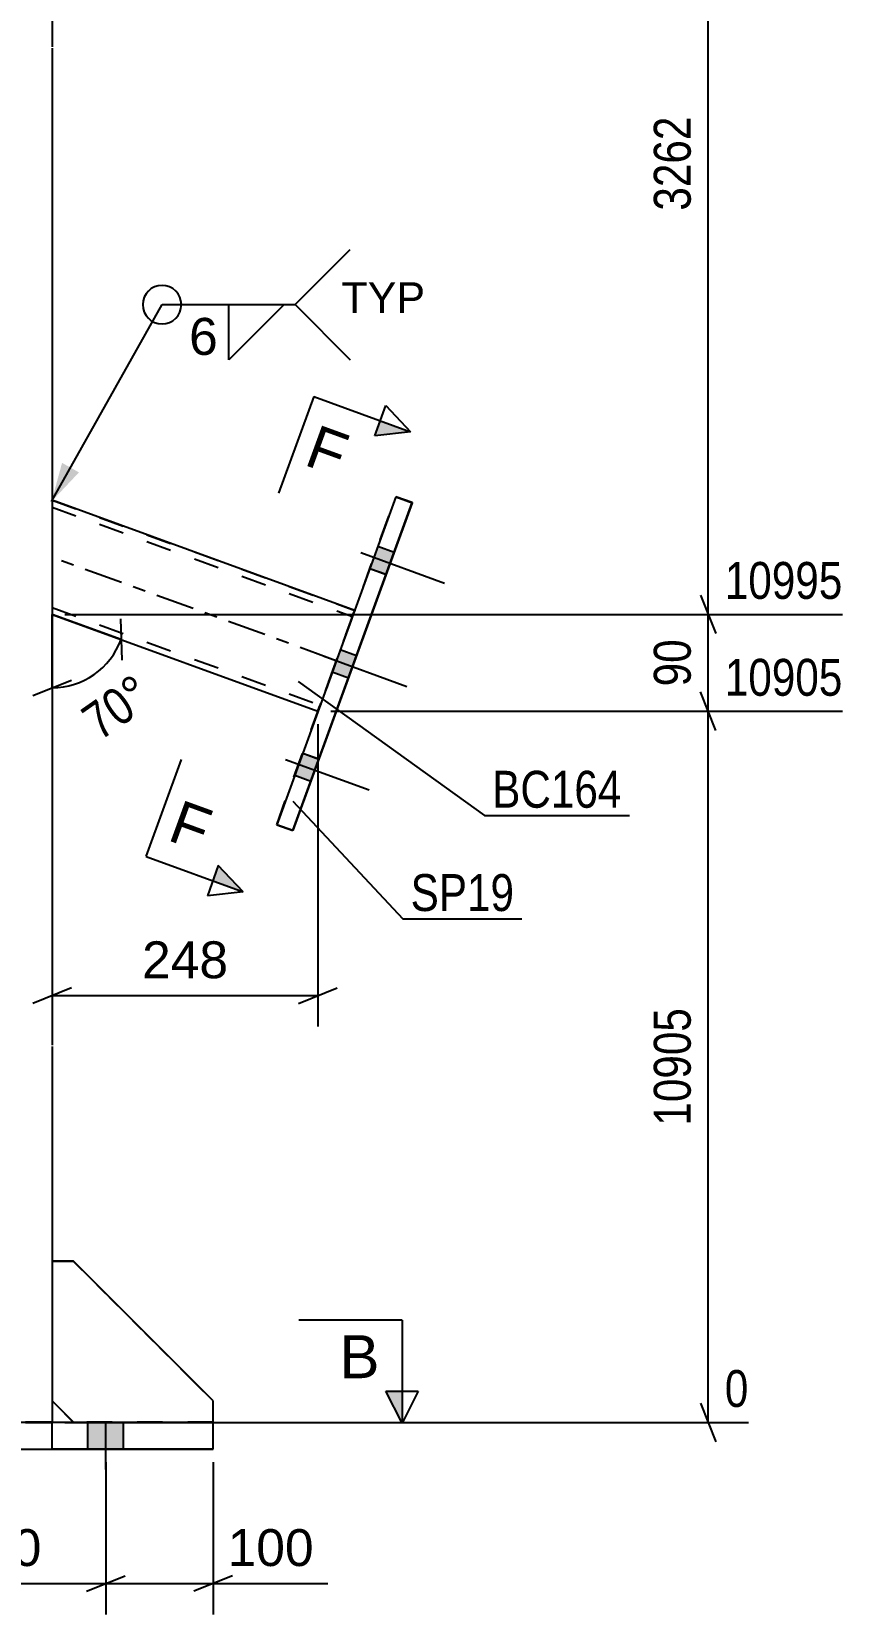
# Model space of a CAD drawing. Header units: millimetres. Extents: x -130 to 464, y -182 to 238.
# Drawn here: x 223 to 286.6, y -14.9 to 108 of the extents above; entities that cross this region are included whole.
import ezdxf

# ---------------------------------------------------------------- set-up
doc = ezdxf.new("R2010")
doc.units = ezdxf.units.MM
doc.linetypes.add('DXK_LINE_DOT2', pattern=[3.9198, 1.9599, -1.9599])
doc.linetypes.add('DXK_LINE_DOT3', pattern=[5.9187, 2.979, -0.9799, 0.9799, -0.9799])
doc.styles.add('Arial', font='ARIAL.TTF', dxfattribs={"height": 0.2})
doc.styles.add('Arial Narrow', font='ARIALN.TTF', dxfattribs={"height": 0.2})

# ---------------------------------------------------------------- blocks, each defined once
blk = doc.blocks.new('Part-284928763-3043 - 3036')
at = {"color": 7, "linetype": 'DXK_LINE_DOT2'}
for p, q in [((226.26, 12.49), (224.59, 12.49)), ((224.59, 12.49), (224.59, 1.66)), ((226.26, 12.49), (224.59, 12.49)), ((237.09, 1.66), (226.26, 12.49)), ((226.26, 12.49), (226.26, 12.49)), ((226.26, 12.49), (237.09, 1.66)), ((226.26, -0.01), (224.59, 1.66)), ((237.09, -0.01), (237.09, 1.66)), ((226.26, -0.01), (226.25, 0)), ((226.26, -0.01), (237.09, -0.01)), ((226.26, -0.01), (226.26, -0.01)), ((226.26, -0.01), (237.09, -0.01))]:
    blk.add_line(p, q, dxfattribs=at)
at = {"color": 2, "linetype": 'Continuous'}
blk.add_line((226.25, 0), (224.59, 1.66), dxfattribs=at)
blk = doc.blocks.new('Part-284928763-3059 - 3036')
at = {"color": 2, "linetype": 'Continuous'}
for p, q in [((170.43, 0), (182.93, 0)), ((170.43, -2.08), (170.43, 0)), ((182.93, 0), (224.59, 0)), ((182.93, -2.08), (182.93, 0)), ((224.59, 0), (237.09, 0)), ((224.59, -2.08), (224.59, 0)), ((237.09, -2.08), (237.09, 0)), ((170.43, -2.08), (182.93, -2.08)), ((170.43, -2.08), (170.43, -2.09)), ((170.43, -2.09), (170.43, -2.08)), ((170.43, -2.09), (182.93, -2.09)), ((182.93, -2.08), (224.59, -2.08)), ((182.93, -2.09), (224.59, -2.09)), ((237.09, -2.08), (224.59, -2.08)), ((224.59, -2.09), (237.09, -2.09)), ((237.09, -2.09), (237.09, -2.08)), ((237.09, -2.09), (237.09, -2.08))]:
    blk.add_line(p, q, dxfattribs=at)
at = {"color": 7, "linetype": 'DXK_LINE_DOT2'}
for p, q in [((170.43, -0.01), (170.43, 0)), ((182.93, -0.01), (170.43, -0.01)), ((224.59, -0.01), (182.93, -0.01)), ((237.09, -0.01), (224.59, -0.01)), ((182.93, -2.09), (182.93, -2.08)), ((224.59, -2.08), (224.59, -2.09))]:
    blk.add_line(p, q, dxfattribs=at)
blk = doc.blocks.new('Part-284928763-3117 - 3036')
at = {"color": 2, "linetype": 'Continuous'}
for p, q in [((226.26, 12.5), (224.59, 12.5)), ((224.59, 12.5), (224.59, 1.67)), ((237.09, 1.67), (226.26, 12.5)), ((226.26, 12.5), (226.26, 12.5)), ((226.26, 0), (224.59, 1.67)), ((237.09, 0), (237.09, 1.67))]:
    blk.add_line(p, q, dxfattribs=at)
at = {"color": 7, "linetype": 'DXK_LINE_DOT2'}
for p, q in [((226.26, 12.5), (224.59, 12.5)), ((226.26, 12.5), (237.09, 1.67)), ((226.26, 0), (224.59, 1.67)), ((226.26, 0), (226.26, 0)), ((226.26, 0), (237.09, 0)), ((226.26, 0), (226.26, 0)), ((237.09, 0), (226.26, 0)), ((237.09, 0), (237.09, 0)), ((237.09, 0), (237.09, 0))]:
    blk.add_line(p, q, dxfattribs=at)
blk = doc.blocks.new('Part-284928763-3183 - 3036')
at = {"color": 2, "linetype": 'Continuous'}
for p, q in [((251.29, 71.84), (242.03, 46.39)), ((243.28, 45.94), (252.54, 71.39)), ((252.54, 71.38), (243.28, 45.93)), ((252.54, 71.39), (251.29, 71.84)), ((252.54, 71.39), (252.54, 71.38)), ((252.54, 71.38), (252.54, 71.38)), ((242.03, 46.39), (243.28, 45.94)), ((242.03, 46.39), (242.03, 46.39)), ((243.28, 45.93), (242.03, 46.39)), ((242.03, 46.39), (242.03, 46.39)), ((243.28, 45.94), (243.28, 45.93))]:
    blk.add_line(p, q, dxfattribs=at)
at = {"color": 7, "linetype": 'DXK_LINE_DOT2'}
for p, q in [((242.03, 46.39), (251.29, 71.84)), ((251.29, 71.84), (251.29, 71.84)), ((251.29, 71.84), (252.54, 71.38))]:
    blk.add_line(p, q, dxfattribs=at)
blk = doc.blocks.new('Bolt-284928763-3121 - 3036')
at = {"linetype": 'Continuous'}
for points in [[(249.89, 68.01), (249.27, 66.28), (250.52, 65.83), (251.15, 67.55)], [(249.89, 68), (249.27, 66.28), (250.52, 65.82), (251.15, 67.55)], [(249.89, 68), (249.27, 66.28), (250.52, 65.83), (251.15, 67.55)], [(246.97, 59.98), (246.35, 58.25), (247.6, 57.8), (248.23, 59.52)], [(246.97, 59.98), (246.35, 58.26), (247.6, 57.8), (248.23, 59.52)], [(244.05, 51.95), (243.43, 50.23), (244.68, 49.77), (245.3, 51.49)], [(244.05, 51.95), (243.43, 50.23), (244.68, 49.77), (245.3, 51.5)], [(244.05, 51.95), (243.43, 50.23), (244.68, 49.77), (245.3, 51.5)]]:
    blk.add_hatch(color=1, dxfattribs=at).paths.add_polyline_path(points)
at = {"color": 1, "linetype": 'Continuous'}
for p, q in [((249.89, 68.01), (251.15, 67.55)), ((249.89, 68), (251.15, 67.55)), ((249.89, 68), (251.15, 67.55)), ((248.56, 67.52), (255.06, 65.15)), ((248.56, 67.51), (255.06, 65.15)), ((248.56, 67.51), (255.06, 65.15)), ((249.27, 66.28), (250.52, 65.82)), ((249.27, 66.28), (250.52, 65.83)), ((249.27, 66.28), (250.52, 65.83)), ((245.64, 59.49), (252.14, 57.12)), ((245.64, 59.49), (252.14, 57.12)), ((246.97, 59.98), (248.23, 59.52)), ((246.97, 59.98), (248.23, 59.52)), ((246.35, 58.26), (247.6, 57.8)), ((246.35, 58.25), (247.6, 57.8)), ((244.05, 51.95), (245.3, 51.49)), ((244.05, 51.95), (245.3, 51.5)), ((244.05, 51.95), (245.3, 51.5)), ((242.72, 51.46), (249.22, 49.09)), ((242.72, 51.46), (249.22, 49.1)), ((242.72, 51.46), (249.22, 49.1)), ((243.43, 50.23), (244.68, 49.77)), ((243.43, 50.23), (244.68, 49.77)), ((243.43, 50.23), (244.68, 49.77))]:
    blk.add_line(p, q, dxfattribs=at)
blk = doc.blocks.new('Bolt-284928763-3122 - 3036')
at = {"linetype": 'Continuous'}
for points in [[(194.05, -2.08), (196.8, -2.08), (196.8, 0), (194.05, 0)], [(210.72, -2.08), (213.47, -2.08), (213.47, 0), (210.72, 0)], [(177.38, -2.09), (180.13, -2.09), (180.13, 0), (177.38, 0)], [(177.38, -2.09), (180.13, -2.09), (180.13, -0.01), (177.38, -0.01)], [(194.05, -2.09), (196.8, -2.09), (196.8, -0.01), (194.05, -0.01)], [(210.72, -2.09), (213.47, -2.09), (213.47, -0.01), (210.72, -0.01)], [(227.38, -2.09), (230.13, -2.09), (230.13, 0), (227.38, 0)], [(227.38, -2.09), (230.13, -2.09), (230.13, -0.01), (227.38, -0.01)]]:
    blk.add_hatch(color=1, dxfattribs=at).paths.add_polyline_path(points)
at = {"color": 1, "linetype": 'Continuous'}
for p, q in [((194.05, -2.08), (194.05, 0)), ((195.43, -3.67), (195.43, 0)), ((196.8, -2.08), (196.8, 0)), ((210.72, -2.08), (210.72, 0)), ((212.09, -3.67), (212.09, 0)), ((213.47, -2.08), (213.47, 0)), ((177.38, -2.09), (177.38, 0)), ((177.38, -2.09), (177.38, -0.01)), ((178.76, -3.67), (178.76, 0)), ((178.76, -3.67), (178.76, -0.01)), ((180.13, -2.09), (180.13, 0)), ((180.13, -2.09), (180.13, -0.01)), ((194.05, -2.09), (194.05, -0.01)), ((195.43, -3.68), (195.43, -0.01)), ((196.8, -2.09), (196.8, -0.01)), ((210.72, -2.09), (210.72, -0.01)), ((212.09, -3.68), (212.09, -0.01)), ((213.47, -2.09), (213.47, -0.01)), ((227.38, -2.09), (227.38, 0)), ((227.38, -2.09), (227.38, -0.01)), ((228.76, -3.67), (228.76, 0)), ((228.76, -3.67), (228.76, -0.01)), ((230.13, -2.09), (230.13, 0)), ((230.13, -2.09), (230.13, -0.01))]:
    blk.add_line(p, q, dxfattribs=at)
blk = doc.blocks.new('Part-284928763-3171 - 3036')
at = {"color": 2, "linetype": 'Continuous'}
for p, q in [((224.59, 156.07), (224.59, 106.78)), ((224.59, 106.68), (224.59, 29.27)), ((224.59, 29.17), (224.59, 12.5)), ((224.59, 1.67), (224.59, 0))]:
    blk.add_line(p, q, dxfattribs=at)
at = {"color": 7, "linetype": 'DXK_LINE_DOT2'}
for p, q in [((224.59, 12.5), (224.59, 1.67)), ((224.59, 0), (224.59, -0.01)), ((223.62, 0), (222.53, 0)), ((222.53, -0.01), (223.62, -0.01)), ((224.34, 0), (223.62, 0)), ((223.62, -0.01), (224.34, -0.01)), ((224.59, 0), (224.34, 0)), ((224.34, -0.01), (224.59, -0.01)), ((224.59, -0.01), (224.59, 0))]:
    blk.add_line(p, q, dxfattribs=at)
blk = doc.blocks.new('Part-284928763-3203 - 3036')
at = {"color": 2, "linetype": 'Continuous'}
for p, q in [((248.09, 63.03), (224.59, 71.58)), ((224.59, 62.72), (245.23, 55.2)), ((224.59, 62.71), (245.23, 55.2))]:
    blk.add_line(p, q, dxfattribs=at)
at = {"color": 7, "linetype": 'DXK_LINE_DOT2'}
for p, q in [((224.59, 71.58), (224.59, 62.71)), ((224.59, 71.58), (248.09, 63.03)), ((224.59, 71.05), (247.91, 62.56)), ((224.59, 71.05), (247.91, 62.56)), ((224.59, 63.25), (245.41, 55.67)), ((224.59, 63.25), (245.41, 55.67)), ((247.98, 62.76), (247.87, 62.45)), ((247.87, 62.45), (247.98, 62.76)), ((248.06, 62.96), (247.98, 62.76)), ((247.98, 62.76), (248.06, 62.96)), ((248.09, 63.03), (248.06, 62.96)), ((248.06, 62.96), (248.09, 63.03)), ((248.09, 63.03), (248.09, 63.03)), ((247.87, 62.45), (245.42, 55.71)), ((247.87, 62.45), (245.45, 55.78)), ((247.86, 62.43), (245.46, 55.81)), ((247.81, 62.27), (245.46, 55.81)), ((247.86, 62.42), (247.81, 62.27)), ((247.86, 62.43), (247.9, 62.53)), ((247.9, 62.53), (247.86, 62.42)), ((247.9, 62.53), (247.91, 62.56)), ((247.91, 62.56), (247.9, 62.53)), ((247.91, 62.56), (247.91, 62.56)), ((245.34, 55.48), (245.26, 55.27)), ((245.26, 55.27), (245.34, 55.48)), ((245.45, 55.78), (245.34, 55.48)), ((245.34, 55.48), (245.42, 55.71)), ((245.42, 55.71), (245.41, 55.67)), ((245.41, 55.67), (245.42, 55.71)), ((245.41, 55.67), (245.41, 55.67)), ((245.46, 55.81), (245.42, 55.71)), ((245.42, 55.71), (245.46, 55.81)), ((245.26, 55.27), (245.23, 55.2)), ((245.23, 55.2), (245.26, 55.27)), ((245.23, 55.2), (245.23, 55.2)), ((245.23, 55.2), (245.23, 55.2))]:
    blk.add_line(p, q, dxfattribs=at)
at = {"color": 7, "linetype": 'DXK_LINE_DOT3'}
blk.add_line((246.66, 59.12), (224.59, 67.15), dxfattribs=at)
blk = doc.blocks.new('AngleDimension-284928763-3326 - 3036')
at = {"color": 7, "linetype": 'Continuous'}
for p, q in [((229.95, 60.77), (224.59, 62.72)), ((224.59, 57.01), (224.59, 62.72)), ((225.53, 62.37), (229.95, 60.77)), ((229.9, 62.38), (230, 59.15)), ((223.09, 56.41), (226.09, 57.61))]:
    blk.add_line(p, q, dxfattribs=at)
blk.add_arc((224.59, 62.72), 5.7, 270, 340, dxfattribs=at)
at = {"color": 0}
blk.add_wipeout([(233.43, 55.72), (231.02, 59.16), (225.73, 55.45), (228.14, 52.01)], dxfattribs=at)
at = {"color": 3, "style": 'Arial Narrow'}
blk.add_text('70°', height=2.863, rotation=35.002, dxfattribs=at).set_placement((228.29, 52.85))
blk = doc.blocks.new('StraightDimension-284928763-3441 - 3036')
at = {"color": 7, "linetype": 'Continuous'}
for p, q in [((276.12, 53.7), (274.92, 56.7)), ((246.23, 55.2), (285.96, 55.2)), ((275.52, -0.01), (275.52, 55.2)), ((274.92, 1.49), (276.12, -1.51)), ((225.59, -0.01), (278.65, -0.01))]:
    blk.add_line(p, q, dxfattribs=at)
at = {"color": 0}
blk.add_wipeout([(274.77, 32.77), (270.57, 32.77), (270.57, 22.43), (274.77, 22.43)], dxfattribs=at)
at = {"color": 3, "style": 'Arial Narrow'}
blk.add_text('10905', height=2.863, rotation=90.0002, dxfattribs=at).set_placement((274.17, 23.03))
at = {"color": 0, "linetype": 'Continuous'}
for points in [[(286.56, 55.8), (286.56, 60), (276.22, 60), (276.22, 55.8)], [(279.25, 0.59), (279.25, 4.79), (276.22, 4.79), (276.22, 0.59)]]:
    blk.add_wipeout(points, dxfattribs=at)
at = {"color": 3, "linetype": 'Continuous', "style": 'Arial Narrow'}
for s, height, p in [('10905', 2.863, (276.82, 56.4)), ('0', 2.86, (276.82, 1.19))]:
    blk.add_text(s, height=height, dxfattribs=at).set_placement(p)
blk = doc.blocks.new('StraightDimension-284928763-3447 - 3036')
at = {"color": 7, "linetype": 'Continuous'}
for p, q in [((276.12, 131.22), (274.92, 134.22)), ((246.24, 132.72), (285.96, 132.72)), ((275.52, 62.72), (275.52, 132.72)), ((274.92, 64.22), (276.12, 61.22)), ((225.59, 62.72), (285.96, 62.72))]:
    blk.add_line(p, q, dxfattribs=at)
at = {"color": 0}
blk.add_wipeout([(274.77, 101.97), (270.57, 101.97), (270.57, 93.46), (274.77, 93.46)], dxfattribs=at)
at = {"color": 3, "style": 'Arial Narrow'}
blk.add_text('3262', height=2.863, rotation=90.0002, dxfattribs=at).set_placement((274.17, 94.06))
at = {"color": 0, "linetype": 'Continuous'}
blk.add_wipeout([(286.56, 133.32), (286.56, 137.52), (276.22, 137.52), (276.22, 133.32)], dxfattribs=at)
at = {"color": 3, "linetype": 'Continuous', "style": 'Arial Narrow'}
blk.add_text('14257', height=2.863, dxfattribs=at).set_placement((276.82, 133.92))
blk = doc.blocks.new('StraightDimension-284928763-3470 - 3036')
at = {"color": 7, "linetype": 'Continuous'}
for p, q in [((274.92, 64.22), (276.12, 61.22)), ((225.59, 62.72), (285.96, 62.72)), ((275.52, 55.2), (275.52, 62.72)), ((276.12, 53.7), (274.92, 56.7)), ((246.23, 55.2), (285.96, 55.2))]:
    blk.add_line(p, q, dxfattribs=at)
at = {"color": 0, "linetype": 'Continuous'}
blk.add_wipeout([(286.56, 63.32), (286.56, 67.52), (276.22, 67.52), (276.22, 63.32)], dxfattribs=at)
at = {"color": 0}
blk.add_wipeout([(274.77, 61.39), (270.57, 61.39), (270.57, 56.53), (274.77, 56.53)], dxfattribs=at)
at = {"color": 3, "linetype": 'Continuous', "style": 'Arial Narrow'}
blk.add_text('10995', height=2.863, dxfattribs=at).set_placement((276.82, 63.92))
at = {"color": 3, "style": 'Arial Narrow'}
blk.add_text('90', height=2.863, rotation=90.0002, dxfattribs=at).set_placement((274.17, 57.13))
blk = doc.blocks.new('StraightDimension-284928763-3564 - 3036')
at = {"color": 7, "linetype": 'Continuous'}
for p, q in [((212.09, -3.09), (212.09, -14.91)), ((228.76, -3.09), (228.76, -14.91)), ((213.59, -11.91), (210.59, -13.11)), ((227.26, -13.11), (230.26, -11.91)), ((212.09, -12.51), (228.76, -12.51))]:
    blk.add_line(p, q, dxfattribs=at)
at = {"color": 0}
blk.add_wipeout([(224.36, -11.76), (224.36, -7.56), (216.49, -7.56), (216.49, -11.76)], dxfattribs=at)
at = {"color": 3, "style": 'Arial'}
blk.add_text('200', height=2.865, dxfattribs=at).set_placement((217.09, -11.16))
blk = doc.blocks.new('StraightDimension-284928763-3572 - 3036')
at = {"color": 7, "linetype": 'Continuous'}
for p, q in [((228.76, -3.09), (228.76, -14.91)), ((237.09, -3.09), (237.09, -14.91)), ((227.26, -13.11), (230.26, -11.91)), ((238.59, -11.91), (235.59, -13.11)), ((228.76, -12.51), (237.09, -12.51)), ((237.09, -12.51), (246.01, -12.51)), ((237.09, -12.51), (246.01, -12.51))]:
    blk.add_line(p, q, dxfattribs=at)
at = {"color": 0}
blk.add_wipeout([(245.49, -11.76), (245.49, -7.56), (237.62, -7.56), (237.62, -11.76)], dxfattribs=at)
at = {"color": 3, "style": 'Arial'}
blk.add_text('100', height=2.865, dxfattribs=at).set_placement((238.22, -11.16))
blk = doc.blocks.new('StraightDimension-284928763-5542 - 3036')
at = {"color": 7, "linetype": 'Continuous'}
for p, q in [((224.59, 61.72), (224.59, 30.72)), ((245.23, 54.2), (245.23, 30.72)), ((226.09, 33.72), (223.09, 32.52)), ((243.73, 32.52), (246.73, 33.72)), ((224.59, 33.12), (245.23, 33.12))]:
    blk.add_line(p, q, dxfattribs=at)
at = {"color": 0}
blk.add_wipeout([(238.85, 33.87), (238.85, 38.07), (230.98, 38.07), (230.98, 33.87)], dxfattribs=at)
at = {"color": 3, "style": 'Arial'}
blk.add_text('248', height=2.865, dxfattribs=at).set_placement((231.58, 34.47))
blk = doc.blocks.new('SectionMark-284928763-3586 - 3036')
at = {"linetype": 'Continuous'}
for points in [[(249.65, 76.58), (250.07, 77.75), (252.42, 76.9)], [(237.07, 42.04), (237.5, 43.22), (239.42, 41.19)]]:
    blk.add_hatch(color=6, dxfattribs=at).paths.add_polyline_path(points)
at = {"color": 6, "linetype": 'Continuous'}
for p, q in [((249.65, 76.58), (250.5, 78.93)), ((250.5, 78.93), (252.42, 76.9)), ((252.42, 76.9), (249.65, 76.58)), ((237.5, 43.22), (236.65, 40.87)), ((239.42, 41.19), (237.5, 43.22)), ((239.42, 41.19), (236.65, 40.87))]:
    blk.add_line(p, q, dxfattribs=at)
at = {"color": 0, "linetype": 'Continuous'}
for points in [[(246.73, 73.39), (247.93, 76.67), (245.25, 77.65), (244.05, 74.36)], [(236.12, 44.25), (237.32, 47.54), (234.64, 48.52), (233.44, 45.23)]]:
    blk.add_wipeout(points, dxfattribs=at)
at = {"color": 6, "linetype": 'Continuous'}
for p, q in [((244.91, 79.64), (242.17, 72.12)), ((244.91, 79.64), (252.42, 76.9)), ((231.91, 43.92), (234.64, 51.44)), ((231.91, 43.92), (239.42, 41.19))]:
    blk.add_line(p, q, dxfattribs=at)
at = {"color": 3, "linetype": 'Continuous', "style": 'Arial'}
for p in [(244.05, 74.36), (233.44, 45.23)]:
    blk.add_text('F', height=3.34, rotation=-20.002, dxfattribs=at).set_placement(p)
blk = doc.blocks.new('SectionMark-284928763-3584 - 3036')
at = {"linetype": 'Continuous'}
for points in [[(154.1, 2.42), (155.35, 2.42), (154.1, -0.08)], [(250.51, 2.42), (251.76, 2.42), (251.76, -0.08)]]:
    blk.add_hatch(color=6, dxfattribs=at).paths.add_polyline_path(points)
at = {"color": 6, "linetype": 'Continuous'}
for p, q in [((154.1, 7.92), (162.1, 7.92)), ((154.1, 7.92), (154.1, -0.08)), ((251.76, 7.92), (243.76, 7.92)), ((251.76, 7.92), (251.76, -0.08)), ((154.1, -0.08), (152.85, 2.42)), ((155.35, 2.42), (152.85, 2.42)), ((154.1, -0.08), (155.35, 2.42)), ((250.51, 2.42), (253.01, 2.42)), ((251.76, -0.08), (250.51, 2.42)), ((253.01, 2.42), (251.76, -0.08))]:
    blk.add_line(p, q, dxfattribs=at)
at = {"color": 0, "linetype": 'Continuous'}
for points in [[(158.96, 3.42), (158.96, 6.92), (155.85, 6.92), (155.85, 3.42)], [(250.01, 3.42), (250.01, 6.92), (246.9, 6.92), (246.9, 3.42)]]:
    blk.add_wipeout(points, dxfattribs=at)
at = {"color": 3, "linetype": 'Continuous', "style": 'Arial'}
for p in [(155.85, 3.42), (246.9, 3.42)]:
    blk.add_text('B', height=3.34, dxfattribs=at).set_placement(p)
blk = doc.blocks.new('Mark-284928763-3179 - 3036')
at = {"color": 0}
blk.add_wipeout([(260.47, 39.69), (260.47, 42.69), (252.43, 42.69), (252.43, 39.69)], dxfattribs=at)
blk.add_wipeout([(260.47, 39.69), (260.47, 42.69), (252.43, 42.69), (252.43, 39.69)], dxfattribs=at)
at = {"color": 30, "linetype": 'Continuous'}
for p, q in [((243.29, 48.22), (251.83, 39.09)), ((251.83, 39.09), (261.07, 39.09))]:
    blk.add_line(p, q, dxfattribs=at)
at = {"color": 3, "style": 'Arial Narrow'}
blk.add_text('SP19', height=2.863, dxfattribs=at).set_placement((252.43, 39.69))
blk = doc.blocks.new('Mark-284928763-3199 - 3036')
at = {"color": 0}
blk.add_wipeout([(268.81, 47.71), (268.81, 50.71), (258.76, 50.71), (258.76, 47.71)], dxfattribs=at)
blk.add_wipeout([(268.81, 47.71), (268.81, 50.71), (258.76, 50.71), (258.76, 47.71)], dxfattribs=at)
at = {"color": 30, "linetype": 'Continuous'}
for p, q in [((243.69, 57.51), (258.16, 47.11)), ((258.16, 47.11), (269.41, 47.11))]:
    blk.add_line(p, q, dxfattribs=at)
at = {"color": 3, "style": 'Arial Narrow'}
blk.add_text('BC164', height=2.863, dxfattribs=at).set_placement((258.76, 47.71))
blk = doc.blocks.new('WeldMark-284928763-3590 - 3036')
at = {"linetype": 'Continuous'}
blk.add_hatch(color=30, dxfattribs=at).paths.add_polyline_path([(226.68, 73.74), (224.56, 71.49), (225.37, 74.48)])
at = {"color": 3, "linetype": 'Continuous'}
for p, q in [((243.46, 86.76), (247.74, 91.05)), ((238.31, 86.76), (242.6, 86.76)), ((242.6, 86.76), (238.31, 82.48)), ((238.31, 82.48), (238.31, 86.76)), ((243.46, 86.76), (247.74, 82.48))]:
    blk.add_line(p, q, dxfattribs=at)
at = {"color": 30, "linetype": 'Continuous'}
for p, q in [((224.56, 71.49), (233.13, 86.76)), ((233.13, 86.76), (243.46, 86.76))]:
    blk.add_line(p, q, dxfattribs=at)
at = {"color": 3, "linetype": 'Continuous'}
blk.add_arc((233.13, 86.76), 1.5, 90, 270, dxfattribs=at)
at = {"color": 0}
blk.add_wipeout([(237.66, 82.66), (237.66, 86.06), (235.03, 86.06), (235.03, 82.66)], dxfattribs=at)
at = {"color": 3, "linetype": 'Continuous'}
blk.add_arc((233.13, 86.76), 1.5, 270, 90, dxfattribs=at)
at = {"color": 3, "style": 'Arial'}
blk.add_text('6', height=2.87, dxfattribs=at).set_placement((235.23, 82.86))
at = {"color": 0, "linetype": 'Continuous'}
blk.add_wipeout([(253.54, 86.11), (253.54, 88.61), (247.06, 88.61), (247.06, 86.11)], dxfattribs=at)
blk.add_wipeout([(253.54, 86.11), (253.54, 88.61), (247.06, 88.61), (247.06, 86.11)], dxfattribs=at)
at = {"color": 3, "linetype": 'Continuous', "style": 'Arial'}
blk.add_text('TYP', height=2.388, dxfattribs=at).set_placement((247.06, 86.11))

msp = doc.modelspace()

# ---------------------------------------------------------------- block references
for name in ['Part-284928763-3171 - 3036', 'Part-284928763-3203 - 3036', 'Part-284928763-3183 - 3036', 'Bolt-284928763-3121 - 3036', 'Part-284928763-3117 - 3036', 'Part-284928763-3043 - 3036', 'Part-284928763-3059 - 3036', 'Bolt-284928763-3122 - 3036']:
    msp.add_blockref(name, (0, 0))

# ---------------------------------------------------------------- next in the draw order: block references
for name in ['AngleDimension-284928763-3326 - 3036', 'StraightDimension-284928763-3564 - 3036']:
    msp.add_blockref(name, (0, 0))

# ---------------------------------------------------------------- next in the draw order: block references
for name in ['StraightDimension-284928763-3447 - 3036', 'StraightDimension-284928763-3441 - 3036', 'StraightDimension-284928763-3572 - 3036']:
    msp.add_blockref(name, (0, 0))

# ---------------------------------------------------------------- next in the draw order: block references
for name in ['StraightDimension-284928763-3470 - 3036', 'SectionMark-284928763-3584 - 3036']:
    msp.add_blockref(name, (0, 0))

# ---------------------------------------------------------------- next in the draw order: block references
msp.add_blockref('StraightDimension-284928763-5542 - 3036', (0, 0))

# ---------------------------------------------------------------- next in the draw order: block references
msp.add_blockref('SectionMark-284928763-3586 - 3036', (0, 0))

# ---------------------------------------------------------------- next in the draw order: block references
for name in ['WeldMark-284928763-3590 - 3036', 'Mark-284928763-3179 - 3036']:
    msp.add_blockref(name, (0, 0))

# ---------------------------------------------------------------- next in the draw order: block references
msp.add_blockref('Mark-284928763-3199 - 3036', (0, 0))

doc.saveas('drawing.dxf')
